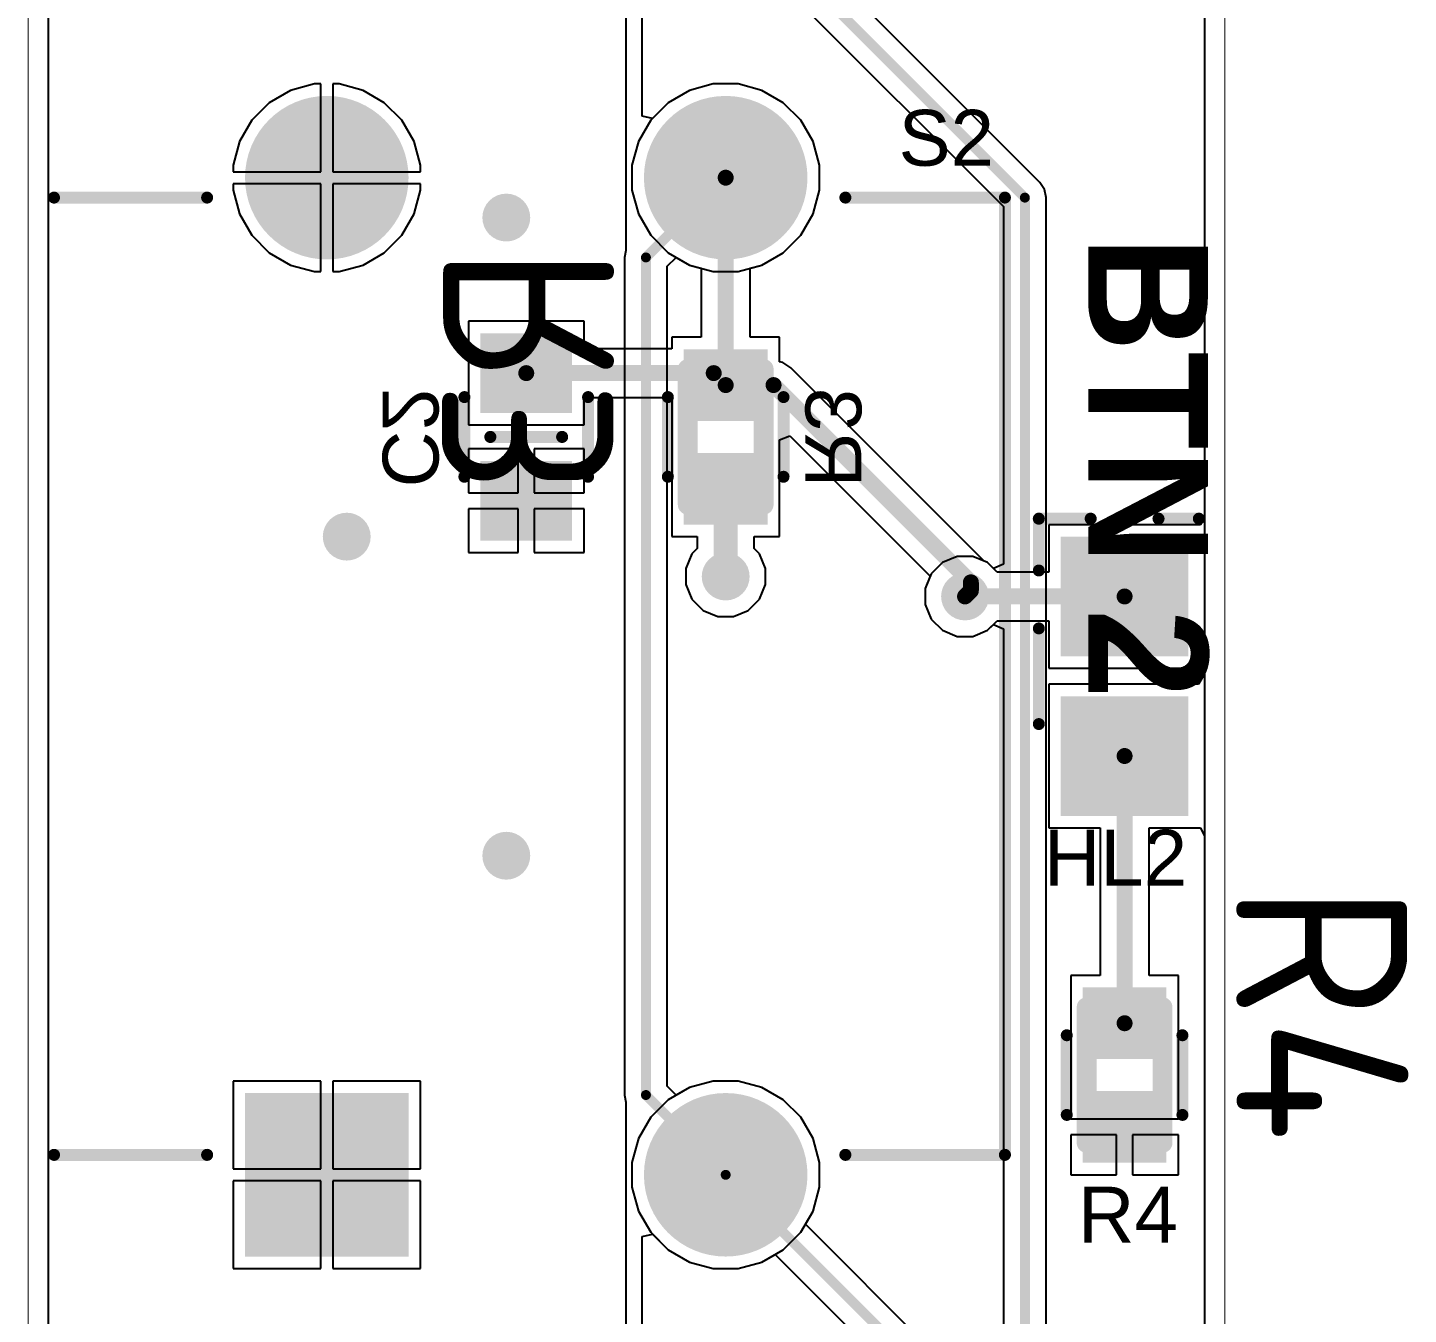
# Model space of a CAD drawing. Header units: inches. Extents: x -0.1 to 88.5, y -0.1 to 66.5.
# Drawn here: x 0 to 17.31, y 34.25 to 50.38 of the extents above; entities that cross this region are included whole.
import ezdxf

# ---------------------------------------------------------------- set-up
doc = ezdxf.new("R2010")
doc.units = ezdxf.units.IN
for name, color, linetype in [('Assembly Notes', 56, 'Continuous'), ('Bottom Layer', 5, 'Continuous'), ('Bottom Overlay', 54, 'Continuous'), ('Bottom Paste', 16, 'Continuous'), ('Bottom Solder', 6, 'Continuous'), ('Mechanical 3', 76, 'Continuous'), ('Multi-Layer', 9, 'Continuous'), ('Pad Holes', 156, 'Continuous'), ('Top Layer', 1, 'Continuous'), ('Top Overlay', 2, 'Continuous'), ('Top Paste', 8, 'Continuous'), ('Top Solder', 216, 'Continuous'), ('Via Holes', 16, 'Continuous')]:
    doc.layers.add(name, color=color, linetype=linetype)
doc.styles.add('Arial', font='', dxfattribs={"height": 0.2})
doc.styles.add('Century Gothic_Bold', font='', dxfattribs={"height": 0.2})
doc.styles.add('GOST type B', font='', dxfattribs={"height": 0.2})
doc.styles.get('Arial').set_extended_font_data('Arial')
doc.styles.get('Century Gothic_Bold').set_extended_font_data('Century Gothic', bold=True)
doc.styles.get('GOST type B').set_extended_font_data('GOST type B')

# ---------------------------------------------------------------- blocks, each defined once
blk = doc.blocks.new('B______DIP_12_12_97')
at = {"layer": 'Bottom Layer'}
blk.add_hatch(color=5, dxfattribs=at).paths.add_polyline_path([(-0.975, 0.975), (0.975, 0.975), (0.975, -0.975), (-0.975, -0.975)])
h = blk.add_hatch(color=5, dxfattribs=at)
edge = h.paths.add_edge_path()
edge.add_arc((12.5, 0), 0.975, 0, 360)
h = blk.add_hatch(color=5, dxfattribs=at)
edge = h.paths.add_edge_path()
edge.add_arc((0, -5), 0.975, 0, 360)
h = blk.add_hatch(color=5, dxfattribs=at)
edge = h.paths.add_edge_path()
edge.add_arc((12.5, -5), 0.975, 0, 360)
at = {"layer": 'Bottom Solder'}
blk.add_hatch(color=6, dxfattribs=at).paths.add_polyline_path([(-1.025, 1.025), (1.025, 1.025), (1.025, -1.025), (-1.025, -1.025)])
h = blk.add_hatch(color=6, dxfattribs=at)
edge = h.paths.add_edge_path()
edge.add_arc((12.5, 0), 1.025, 0, 360)
h = blk.add_hatch(color=6, dxfattribs=at)
edge = h.paths.add_edge_path()
edge.add_arc((0, -5), 1.025, 0, 360)
h = blk.add_hatch(color=6, dxfattribs=at)
edge = h.paths.add_edge_path()
edge.add_arc((12.5, -5), 1.025, 0, 360)
at = {"layer": 'Multi-Layer'}
blk.add_hatch(color=9, dxfattribs=at).paths.add_polyline_path([(-0.975, 0.975), (0.975, 0.975), (0.975, -0.975), (-0.975, -0.975)])
h = blk.add_hatch(color=9, dxfattribs=at)
edge = h.paths.add_edge_path()
edge.add_arc((12.5, 0), 0.975, 0, 360)
h = blk.add_hatch(color=9, dxfattribs=at)
edge = h.paths.add_edge_path()
edge.add_arc((0, -5), 0.975, 0, 360)
h = blk.add_hatch(color=9, dxfattribs=at)
edge = h.paths.add_edge_path()
edge.add_arc((12.5, -5), 0.975, 0, 360)
at = {"layer": 'Pad Holes'}
h = blk.add_hatch(color=7, dxfattribs=at)
edge = h.paths.add_edge_path()
edge.add_arc((0, 0), 0.65, 0, 360)
h = blk.add_hatch(color=7, dxfattribs=at)
edge = h.paths.add_edge_path()
edge.add_arc((12.5, 0), 0.65, 0, 360)
h = blk.add_hatch(color=7, dxfattribs=at)
edge = h.paths.add_edge_path()
edge.add_arc((0, -5), 0.65, 0, 360)
h = blk.add_hatch(color=7, dxfattribs=at)
edge = h.paths.add_edge_path()
edge.add_arc((12.5, -5), 0.65, 0, 360)
at = {"layer": 'Top Layer'}
blk.add_hatch(color=1, dxfattribs=at).paths.add_polyline_path([(-0.975, 0.975), (0.975, 0.975), (0.975, -0.975), (-0.975, -0.975)])
h = blk.add_hatch(color=1, dxfattribs=at)
edge = h.paths.add_edge_path()
edge.add_arc((12.5, 0), 0.975, 0, 360)
h = blk.add_hatch(color=1, dxfattribs=at)
edge = h.paths.add_edge_path()
edge.add_arc((0, -5), 0.975, 0, 360)
h = blk.add_hatch(color=1, dxfattribs=at)
edge = h.paths.add_edge_path()
edge.add_arc((12.5, -5), 0.975, 0, 360)
at = {"layer": 'Top Solder'}
blk.add_hatch(color=216, dxfattribs=at).paths.add_polyline_path([(-1.025, 1.025), (1.025, 1.025), (1.025, -1.025), (-1.025, -1.025)])
h = blk.add_hatch(color=216, dxfattribs=at)
edge = h.paths.add_edge_path()
edge.add_arc((12.5, 0), 1.025, 0, 360)
h = blk.add_hatch(color=216, dxfattribs=at)
edge = h.paths.add_edge_path()
edge.add_arc((0, -5), 1.025, 0, 360)
h = blk.add_hatch(color=216, dxfattribs=at)
edge = h.paths.add_edge_path()
edge.add_arc((12.5, -5), 1.025, 0, 360)
at = {"layer": 'Top Overlay'}
for points in [[(0.25, 3.419, 0.15, 0.15, 0), (0.25, 1.5, 0.15, 0.15, 0)], [(12.25, 3.419, 0.15, 0.15, 0), (12.25, 1.5, 0.15, 0.15, 0)], [(0.25, -6.5, 0.15, 0.15, 0), (0.25, -8.5, 0.15, 0.15, 0)], [(12.25, -6.5, 0.15, 0.15, 0), (12.25, -8.5, 0.15, 0.15, 0)], [(0.25, -8.5, 0.15, 0.15, 0), (12.25, -8.5, 0.15, 0.15, 0)]]:
    blk.add_lwpolyline(points, format="xyseb", dxfattribs=at)
for points in [[(0.212, 3.419, 0.075, 0.075, 1), (0.288, 3.419, 0.075, 0.075, 1)], [(12.213, 3.419, 0.075, 0.075, 1), (12.288, 3.419, 0.075, 0.075, 1)], [(0.212, 1.5, 0.075, 0.075, 1), (0.288, 1.5, 0.075, 0.075, 1)], [(12.213, 1.5, 0.075, 0.075, 1), (12.288, 1.5, 0.075, 0.075, 1)], [(0.212, -6.5, 0.075, 0.075, 1), (0.288, -6.5, 0.075, 0.075, 1)], [(12.213, -6.5, 0.075, 0.075, 1), (12.288, -6.5, 0.075, 0.075, 1)], [(0.212, -8.5, 0.075, 0.075, 1), (0.288, -8.5, 0.075, 0.075, 1)], [(0.212, -8.5, 0.075, 0.075, 1), (0.288, -8.5, 0.075, 0.075, 1)], [(12.213, -8.5, 0.075, 0.075, 1), (12.288, -8.5, 0.075, 0.075, 1)], [(12.213, -8.5, 0.075, 0.075, 1), (12.288, -8.5, 0.075, 0.075, 1)]]:
    blk.add_lwpolyline(points, format="xyseb", close=True, dxfattribs=at)
blk = doc.blocks.new('0603R_110')
at = {"layer": 'Top Layer'}
for points in [[(-1.05, -0.475), (-1.05, 0.475), (-0.25, 0.475), (-0.25, -0.475)], [(0.25, -0.475), (0.25, 0.475), (1.05, 0.475), (1.05, -0.475)]]:
    blk.add_hatch(color=1, dxfattribs=at).paths.add_polyline_path(points)
at = {"layer": 'Top Paste'}
for points in [[(-1.05, -0.475), (-1.05, 0.475), (-0.25, 0.475), (-0.25, -0.475)], [(0.25, -0.475), (0.25, 0.475), (1.05, 0.475), (1.05, -0.475)]]:
    blk.add_hatch(color=8, dxfattribs=at).paths.add_polyline_path(points)
at = {"layer": 'Top Solder'}
for points in [[(-1.1, -0.525), (-1.1, 0.525), (-0.2, 0.525), (-0.2, -0.525)], [(0.2, -0.525), (0.2, 0.525), (1.1, 0.525), (1.1, -0.525)]]:
    blk.add_hatch(color=216, dxfattribs=at).paths.add_polyline_path(points)
at = {"layer": 'Assembly Notes'}
for points in [[(0.85, 0.475, 0.25, 0.25, 0), (-0.85, 0.475, 0.25, 0.25, 0)], [(-0.85, -0.475, 0.25, 0.25, 0), (-0.85, 0.475, 0.25, 0.25, 0)], [(0.85, -0.475, 0.25, 0.25, 0), (0.85, 0.475, 0.25, 0.25, 0)], [(0.85, -0.475, 0.25, 0.25, 0), (-0.85, -0.475, 0.25, 0.25, 0)]]:
    blk.add_lwpolyline(points, format="xyseb", dxfattribs=at)
for points in [[(-0.913, 0.475, 0.125, 0.125, 1), (-0.788, 0.475, 0.125, 0.125, 1)], [(-0.913, 0.475, 0.125, 0.125, 1), (-0.788, 0.475, 0.125, 0.125, 1)], [(0.787, 0.475, 0.125, 0.125, 1), (0.912, 0.475, 0.125, 0.125, 1)], [(0.787, 0.475, 0.125, 0.125, 1), (0.912, 0.475, 0.125, 0.125, 1)], [(-0.913, -0.475, 0.125, 0.125, 1), (-0.788, -0.475, 0.125, 0.125, 1)], [(-0.913, -0.475, 0.125, 0.125, 1), (-0.788, -0.475, 0.125, 0.125, 1)], [(0.787, -0.475, 0.125, 0.125, 1), (0.912, -0.475, 0.125, 0.125, 1)], [(0.787, -0.475, 0.125, 0.125, 1), (0.912, -0.475, 0.125, 0.125, 1)]]:
    blk.add_lwpolyline(points, format="xyseb", close=True, dxfattribs=at)
at = {"layer": 'Top Overlay'}
for points in [[(0.5, 0.725, 0.15, 0.15, 0), (-0.5, 0.725, 0.15, 0.15, 0)], [(0.5, -0.725, 0.15, 0.15, 0), (-0.5, -0.725, 0.15, 0.15, 0)]]:
    blk.add_lwpolyline(points, format="xyseb", dxfattribs=at)
for points in [[(-0.537, 0.725, 0.075, 0.075, 1), (-0.462, 0.725, 0.075, 0.075, 1)], [(0.462, 0.725, 0.075, 0.075, 1), (0.537, 0.725, 0.075, 0.075, 1)], [(-0.537, -0.725, 0.075, 0.075, 1), (-0.462, -0.725, 0.075, 0.075, 1)], [(0.462, -0.725, 0.075, 0.075, 1), (0.537, -0.725, 0.075, 0.075, 1)]]:
    blk.add_lwpolyline(points, format="xyseb", close=True, dxfattribs=at)
at = {"layer": 'Assembly Notes', "style": 'GOST type B'}
blk.add_text('R4', height=2.15, dxfattribs=at).set_placement((-2.4, 1.4))
blk = doc.blocks.new('0603R_B_111')
at = {"layer": 'Bottom Layer'}
for points in [[(-0.25, 0.475), (-0.25, -0.475), (-1.05, -0.475), (-1.05, 0.475)], [(1.05, 0.475), (1.05, -0.475), (0.25, -0.475), (0.25, 0.475)]]:
    blk.add_hatch(color=5, dxfattribs=at).paths.add_polyline_path(points)
at = {"layer": 'Bottom Paste'}
for points in [[(-0.25, 0.475), (-0.25, -0.475), (-1.05, -0.475), (-1.05, 0.475)], [(1.05, 0.475), (1.05, -0.475), (0.25, -0.475), (0.25, 0.475)]]:
    blk.add_hatch(color=16, dxfattribs=at).paths.add_polyline_path(points)
at = {"layer": 'Bottom Solder'}
for points in [[(-0.2, 0.525), (-0.2, -0.525), (-1.1, -0.525), (-1.1, 0.525)], [(1.1, 0.525), (1.1, -0.525), (0.2, -0.525), (0.2, 0.525)]]:
    blk.add_hatch(color=6, dxfattribs=at).paths.add_polyline_path(points)
at = {"layer": 'Assembly Notes'}
for points in [[(-0.85, -0.475, 0.25, 0.25, 0), (-0.85, 0.475, 0.25, 0.25, 0)], [(0.85, 0.475, 0.25, 0.25, 0), (-0.85, 0.475, 0.25, 0.25, 0)], [(0.85, -0.475, 0.25, 0.25, 0), (0.85, 0.475, 0.25, 0.25, 0)], [(0.85, -0.475, 0.25, 0.25, 0), (-0.85, -0.475, 0.25, 0.25, 0)]]:
    blk.add_lwpolyline(points, format="xyseb", dxfattribs=at)
for points in [[(-0.913, 0.475, 0.125, 0.125, 1), (-0.788, 0.475, 0.125, 0.125, 1)], [(-0.913, 0.475, 0.125, 0.125, 1), (-0.788, 0.475, 0.125, 0.125, 1)], [(0.787, 0.475, 0.125, 0.125, 1), (0.912, 0.475, 0.125, 0.125, 1)], [(0.787, 0.475, 0.125, 0.125, 1), (0.912, 0.475, 0.125, 0.125, 1)], [(-0.913, -0.475, 0.125, 0.125, 1), (-0.788, -0.475, 0.125, 0.125, 1)], [(-0.913, -0.475, 0.125, 0.125, 1), (-0.788, -0.475, 0.125, 0.125, 1)], [(0.787, -0.475, 0.125, 0.125, 1), (0.912, -0.475, 0.125, 0.125, 1)], [(0.787, -0.475, 0.125, 0.125, 1), (0.912, -0.475, 0.125, 0.125, 1)]]:
    blk.add_lwpolyline(points, format="xyseb", close=True, dxfattribs=at)
at = {"layer": 'Bottom Overlay'}
for points in [[(0.5, 0.725, 0.15, 0.15, 0), (-0.5, 0.725, 0.15, 0.15, 0)], [(0.5, -0.725, 0.15, 0.15, 0), (-0.5, -0.725, 0.15, 0.15, 0)]]:
    blk.add_lwpolyline(points, format="xyseb", dxfattribs=at)
for points in [[(-0.537, 0.725, 0.075, 0.075, 1), (-0.462, 0.725, 0.075, 0.075, 1)], [(0.462, 0.725, 0.075, 0.075, 1), (0.537, 0.725, 0.075, 0.075, 1)], [(-0.537, -0.725, 0.075, 0.075, 1), (-0.462, -0.725, 0.075, 0.075, 1)], [(0.462, -0.725, 0.075, 0.075, 1), (0.537, -0.725, 0.075, 0.075, 1)]]:
    blk.add_lwpolyline(points, format="xyseb", close=True, dxfattribs=at)
at = {"layer": 'Assembly Notes', "style": 'GOST type B', "text_generation_flag": 2}
blk.add_text('R3', height=2.15, rotation=-180, dxfattribs=at).set_placement((-2.4, -1.4))
blk = doc.blocks.new('0805D_119')
at = {"layer": 'Top Layer'}
for points in [[(-1.7, -0.75), (-1.7, 0.75), (-0.3, 0.75), (-0.3, -0.75)], [(0.3, -0.75), (0.3, 0.75), (1.7, 0.75), (1.7, -0.75)]]:
    blk.add_hatch(color=1, dxfattribs=at).paths.add_polyline_path(points)
at = {"layer": 'Top Paste'}
for points in [[(-1.7, -0.75), (-1.7, 0.75), (-0.3, 0.75), (-0.3, -0.75)], [(0.3, -0.75), (0.3, 0.75), (1.7, 0.75), (1.7, -0.75)]]:
    blk.add_hatch(color=8, dxfattribs=at).paths.add_polyline_path(points)
at = {"layer": 'Top Solder'}
for points in [[(-1.75, -0.8), (-1.75, 0.8), (-0.25, 0.8), (-0.25, -0.8)], [(0.25, -0.8), (0.25, 0.8), (1.75, 0.8), (1.75, -0.8)]]:
    blk.add_hatch(color=216, dxfattribs=at).paths.add_polyline_path(points)
at = {"layer": 'Top Overlay'}
for points in [[(-0.6, 1.075, 0.15, 0.15, 0), (0.6, 1.075, 0.15, 0.15, 0)], [(1.325, 1.075, 0.15, 0.15, 0), (1.975, 1.075, 0.15, 0.15, 0)], [(1.975, 1.075, 0.15, 0.15, 0), (1.975, 0.425, 0.15, 0.15, 0)], [(1.975, -0.425, 0.15, 0.15, 0), (1.975, -0.931, 0.15, 0.15, 0)]]:
    blk.add_lwpolyline(points, format="xyseb", dxfattribs=at)
for points in [[(-0.637, 1.075, 0.075, 0.075, 1), (-0.562, 1.075, 0.075, 0.075, 1)], [(0.562, 1.075, 0.075, 0.075, 1), (0.637, 1.075, 0.075, 0.075, 1)], [(1.288, 1.075, 0.075, 0.075, 1), (1.363, 1.075, 0.075, 0.075, 1)], [(1.937, 1.075, 0.075, 0.075, 1), (2.013, 1.075, 0.075, 0.075, 1)], [(1.937, 1.075, 0.075, 0.075, 1), (2.013, 1.075, 0.075, 0.075, 1)], [(1.937, 0.425, 0.075, 0.075, 1), (2.013, 0.425, 0.075, 0.075, 1)], [(1.937, -0.425, 0.075, 0.075, 1), (2.013, -0.425, 0.075, 0.075, 1)], [(1.937, -0.931, 0.075, 0.075, 1), (2.013, -0.931, 0.075, 0.075, 1)]]:
    blk.add_lwpolyline(points, format="xyseb", close=True, dxfattribs=at)
blk = doc.blocks.new('0603C_B_139')
at = {"layer": 'Bottom Layer'}
for points in [[(-0.35, 0.525), (-0.35, -0.525), (-1.25, -0.525), (-1.25, 0.525)], [(1.25, 0.525), (1.25, -0.525), (0.35, -0.525), (0.35, 0.525)]]:
    blk.add_hatch(color=5, dxfattribs=at).paths.add_polyline_path(points)
at = {"layer": 'Bottom Paste'}
for points in [[(-0.35, 0.525), (-0.35, -0.525), (-1.25, -0.525), (-1.25, 0.525)], [(1.25, 0.525), (1.25, -0.525), (0.35, -0.525), (0.35, 0.525)]]:
    blk.add_hatch(color=16, dxfattribs=at).paths.add_polyline_path(points)
at = {"layer": 'Bottom Solder'}
for points in [[(-0.3, 0.575), (-0.3, -0.575), (-1.3, -0.575), (-1.3, 0.575)], [(1.3, 0.575), (1.3, -0.575), (0.3, -0.575), (0.3, 0.575)]]:
    blk.add_hatch(color=6, dxfattribs=at).paths.add_polyline_path(points)
at = {"layer": 'Bottom Overlay'}
for points in [[(-0.5, 0.775, 0.15, 0.15, 0), (0.5, 0.775, 0.15, 0.15, 0)], [(0, 0.45, 0.15, 0.15, 0), (0, -0.45, 0.15, 0.15, 0)], [(-0.5, -0.775, 0.15, 0.15, 0), (0.5, -0.775, 0.15, 0.15, 0)]]:
    blk.add_lwpolyline(points, format="xyseb", dxfattribs=at)
for points in [[(-0.537, 0.775, 0.075, 0.075, 1), (-0.462, 0.775, 0.075, 0.075, 1)], [(0.462, 0.775, 0.075, 0.075, 1), (0.537, 0.775, 0.075, 0.075, 1)], [(-0.038, 0.45, 0.075, 0.075, 1), (0.038, 0.45, 0.075, 0.075, 1)], [(-0.038, -0.45, 0.075, 0.075, 1), (0.038, -0.45, 0.075, 0.075, 1)], [(-0.537, -0.775, 0.075, 0.075, 1), (-0.462, -0.775, 0.075, 0.075, 1)], [(0.462, -0.775, 0.075, 0.075, 1), (0.537, -0.775, 0.075, 0.075, 1)]]:
    blk.add_lwpolyline(points, format="xyseb", close=True, dxfattribs=at)

msp = doc.modelspace()

# ---------------------------------------------------------------- hatches: boundary and pattern name
at = {"layer": 'Bottom Layer'}
h = msp.add_hatch(color=5, dxfattribs=at)
edge = h.paths.add_edge_path()
edge.add_arc((6, 48), 0.3, 0, 360)
h = msp.add_hatch(color=5, dxfattribs=at)
edge = h.paths.add_edge_path()
edge.add_arc((4, 44), 0.3, 0, 360)
h = msp.add_hatch(color=5, dxfattribs=at)
edge = h.paths.add_edge_path()
edge.add_arc((8.75, 43.5), 0.3, 0, 360)
h = msp.add_hatch(color=5, dxfattribs=at)
edge = h.paths.add_edge_path()
edge.add_arc((11.75, 43.25), 0.3, 0, 360)
h = msp.add_hatch(color=5, dxfattribs=at)
edge = h.paths.add_edge_path()
edge.add_arc((6, 40), 0.3, 0, 360)
at = {"layer": 'Top Layer'}
h = msp.add_hatch(color=1, dxfattribs=at)
edge = h.paths.add_edge_path()
edge.add_arc((6, 48), 0.3, 0, 360)
h = msp.add_hatch(color=1, dxfattribs=at)
edge = h.paths.add_edge_path()
edge.add_arc((4, 44), 0.3, 0, 360)
h = msp.add_hatch(color=1, dxfattribs=at)
edge = h.paths.add_edge_path()
edge.add_arc((8.75, 43.5), 0.3, 0, 360)
h = msp.add_hatch(color=1, dxfattribs=at)
edge = h.paths.add_edge_path()
edge.add_arc((11.75, 43.25), 0.3, 0, 360)
h = msp.add_hatch(color=1, dxfattribs=at)
edge = h.paths.add_edge_path()
edge.add_arc((6, 40), 0.3, 0, 360)
at = {"layer": 'Via Holes'}
h = msp.add_hatch(color=7, dxfattribs=at)
edge = h.paths.add_edge_path()
edge.add_arc((6, 48), 0.15, 0, 360)
h = msp.add_hatch(color=7, dxfattribs=at)
edge = h.paths.add_edge_path()
edge.add_arc((4, 44), 0.15, 0, 360)
h = msp.add_hatch(color=7, dxfattribs=at)
edge = h.paths.add_edge_path()
edge.add_arc((8.75, 43.5), 0.15, 0, 360)
h = msp.add_hatch(color=7, dxfattribs=at)
edge = h.paths.add_edge_path()
edge.add_arc((11.75, 43.25), 0.15, 0, 360)
h = msp.add_hatch(color=7, dxfattribs=at)
edge = h.paths.add_edge_path()
edge.add_arc((6, 40), 0.15, 0, 360)

# ---------------------------------------------------------------- linework, layer by layer
at = {"layer": 'Bottom Layer'}
for p, q in [((0.261, 3.006), (0.261, 63.506)), ((14.751, 63.506), (14.751, 20.506)), ((12.689, 48.439), (9.749, 51.38)), ((9.37, 51.001), (12.232, 48.139)), ((3.595, 49.675), (3.296, 49.595)), ((3.675, 49.675), (3.595, 49.675)), ((3.675, 48.575), (3.675, 49.675)), ((3.905, 49.675), (3.825, 49.675)), ((3.825, 49.675), (3.825, 48.575)), ((4.204, 49.595), (3.905, 49.675)), ((8.595, 49.675), (8.296, 49.595)), ((8.905, 49.675), (8.595, 49.675)), ((9.204, 49.595), (8.905, 49.675)), ((3.296, 49.595), (3.029, 49.44)), ((4.471, 49.44), (4.204, 49.595)), ((8.296, 49.595), (8.029, 49.44)), ((9.471, 49.44), (9.204, 49.595)), ((3.029, 49.44), (2.81, 49.221)), ((4.69, 49.221), (4.471, 49.44)), ((8.029, 49.44), (7.81, 49.221)), ((9.69, 49.221), (9.471, 49.44)), ((2.81, 49.221), (2.655, 48.954)), ((4.845, 48.954), (4.69, 49.221)), ((7.81, 49.221), (7.655, 48.954)), ((9.845, 48.954), (9.69, 49.221)), ((2.655, 48.954), (2.575, 48.655)), ((4.925, 48.655), (4.845, 48.954)), ((7.655, 48.954), (7.575, 48.655)), ((9.925, 48.655), (9.845, 48.954)), ((2.575, 48.655), (2.575, 48.575)), ((4.925, 48.575), (4.925, 48.655)), ((7.575, 48.655), (7.575, 48.345)), ((9.925, 48.345), (9.925, 48.655)), ((2.575, 48.575), (3.675, 48.575)), ((3.825, 48.575), (4.925, 48.575)), ((3.675, 48.425), (2.575, 48.425)), ((2.575, 48.425), (2.575, 48.345)), ((2.575, 48.345), (2.655, 48.046)), ((3.675, 47.325), (3.675, 48.425)), ((4.925, 48.425), (3.825, 48.425)), ((3.825, 48.425), (3.825, 47.325)), ((4.845, 48.046), (4.925, 48.345)), ((4.925, 48.345), (4.925, 48.425)), ((7.575, 48.345), (7.655, 48.046)), ((9.845, 48.046), (9.925, 48.345)), ((12.747, 48.352), (12.689, 48.439)), ((12.689, 48.439), (12.689, 48.439)), ((12.768, 48.25), (12.747, 48.352)), ((12.232, 48.139), (12.232, 43.654)), ((12.768, 20.361), (12.768, 48.25)), ((12.768, 48.25), (12.768, 48.25)), ((2.655, 48.046), (2.81, 47.779)), ((4.69, 47.779), (4.845, 48.046)), ((7.655, 48.046), (7.81, 47.779)), ((9.69, 47.779), (9.845, 48.046)), ((2.81, 47.779), (3.029, 47.56)), ((4.471, 47.56), (4.69, 47.779)), ((7.81, 47.779), (8.029, 47.56)), ((9.471, 47.56), (9.69, 47.779)), ((3.029, 47.56), (3.296, 47.405)), ((4.204, 47.405), (4.471, 47.56)), ((8.029, 47.56), (8.296, 47.405)), ((9.204, 47.405), (9.471, 47.56)), ((3.296, 47.405), (3.595, 47.325)), ((3.595, 47.325), (3.675, 47.325)), ((3.825, 47.325), (3.905, 47.325)), ((3.905, 47.325), (4.204, 47.405)), ((8.296, 47.405), (8.444, 47.366)), ((8.444, 47.366), (8.444, 46.5)), ((9.056, 47.366), (9.204, 47.405)), ((9.056, 46.5), (9.056, 47.366)), ((6.975, 46.7), (5.525, 46.7)), ((5.525, 46.7), (5.525, 45.4)), ((6.975, 46.356), (6.975, 46.7)), ((8.444, 46.5), (8.075, 46.5)), ((8.075, 46.5), (8.075, 46.356)), ((9.425, 46.5), (9.056, 46.5)), ((9.425, 46.191), (9.425, 46.5)), ((8.075, 46.356), (6.975, 46.356)), ((9.467, 46.183), (9.425, 46.191)), ((9.566, 46.116), (9.467, 46.183)), ((11.991, 43.691), (9.566, 46.116)), ((6.975, 45.4), (6.975, 45.744)), ((6.975, 45.744), (8.075, 45.744)), ((8.075, 45.744), (8.075, 45.327)), ((5.525, 45.4), (6.975, 45.4)), ((8.075, 45.327), (8.075, 45.3)), ((8.075, 45.3), (8.075, 45.2)), ((8.075, 45.2), (8.075, 45.173)), ((8.075, 45.173), (8.075, 44)), ((9.425, 45.213), (9.552, 45.265)), ((9.425, 45.173), (9.425, 45.213)), ((9.425, 44), (9.425, 45.173)), ((9.552, 45.265), (11.314, 43.504)), ((6.15, 45.1), (5.525, 45.1)), ((5.525, 45.1), (5.525, 44.55)), ((6.15, 44.55), (6.15, 45.1)), ((6.975, 45.1), (6.35, 45.1)), ((6.35, 45.1), (6.35, 44.55)), ((6.975, 44.55), (6.975, 45.1)), ((5.525, 44.55), (6.15, 44.55)), ((6.35, 44.55), (6.975, 44.55)), ((6.15, 44.35), (5.525, 44.35)), ((5.525, 44.35), (5.525, 43.8)), ((6.15, 43.8), (6.15, 44.35)), ((6.975, 44.35), (6.35, 44.35)), ((6.35, 44.35), (6.35, 43.8)), ((6.975, 43.8), (6.975, 44.35)), ((8.075, 44), (8.393, 44)), ((8.393, 44), (8.393, 43.85)), ((9.107, 43.85), (9.107, 44)), ((9.107, 44), (9.425, 44)), ((5.525, 43.8), (6.15, 43.8)), ((6.35, 43.8), (6.975, 43.8)), ((8.393, 43.85), (8.326, 43.783)), ((9.174, 43.783), (9.107, 43.85)), ((8.326, 43.783), (8.25, 43.599)), ((9.25, 43.599), (9.174, 43.783)), ((12.033, 43.674), (11.991, 43.691)), ((12.105, 43.602), (12.033, 43.674)), ((12.232, 43.654), (12.105, 43.602)), ((8.25, 43.599), (8.25, 43.401)), ((9.25, 43.401), (9.25, 43.599)), ((11.314, 43.504), (11.25, 43.349)), ((8.25, 43.401), (8.326, 43.217)), ((9.174, 43.217), (9.25, 43.401)), ((11.25, 43.349), (11.25, 43.151)), ((8.326, 43.217), (8.467, 43.076)), ((9.033, 43.076), (9.174, 43.217)), ((11.25, 43.151), (11.326, 42.967)), ((8.467, 43.076), (8.651, 43)), ((8.651, 43), (8.849, 43)), ((8.849, 43), (9.033, 43.076)), ((11.326, 42.967), (11.467, 42.826)), ((11.467, 42.826), (11.651, 42.75)), ((11.651, 42.75), (11.849, 42.75)), ((11.849, 42.75), (12.033, 42.826)), ((12.033, 42.826), (12.105, 42.898)), ((12.105, 42.898), (12.232, 42.846)), ((12.232, 42.846), (12.232, 33.062)), ((3.675, 37.175), (2.575, 37.175)), ((2.575, 37.175), (2.575, 36.075)), ((3.675, 36.075), (3.675, 37.175)), ((4.925, 37.175), (3.825, 37.175)), ((3.825, 37.175), (3.825, 36.075)), ((4.925, 36.075), (4.925, 37.175)), ((8.296, 37.095), (8.029, 36.94)), ((8.595, 37.175), (8.296, 37.095)), ((8.905, 37.175), (8.595, 37.175)), ((9.204, 37.095), (8.905, 37.175)), ((9.471, 36.94), (9.204, 37.095)), ((8.029, 36.94), (7.81, 36.721)), ((9.69, 36.721), (9.471, 36.94)), ((7.81, 36.721), (7.655, 36.454)), ((9.845, 36.454), (9.69, 36.721)), ((7.655, 36.454), (7.575, 36.155)), ((9.925, 36.155), (9.845, 36.454)), ((2.575, 36.075), (3.675, 36.075)), ((3.825, 36.075), (4.925, 36.075)), ((7.575, 36.155), (7.575, 35.845)), ((9.925, 35.845), (9.925, 36.155)), ((3.675, 35.925), (2.575, 35.925)), ((2.575, 35.925), (2.575, 34.825)), ((3.675, 34.825), (3.675, 35.925)), ((4.925, 35.925), (3.825, 35.925)), ((3.825, 35.925), (3.825, 34.825)), ((4.925, 34.825), (4.925, 35.925)), ((7.575, 35.845), (7.655, 35.546)), ((9.845, 35.546), (9.925, 35.845)), ((7.655, 35.546), (7.81, 35.279)), ((9.749, 35.38), (9.845, 35.546)), ((12.115, 33.013), (9.749, 35.38)), ((7.81, 35.279), (8.029, 35.06)), ((8.029, 35.06), (8.296, 34.905)), ((9.204, 34.905), (9.37, 35.001)), ((9.37, 35.001), (11.982, 32.389)), ((2.575, 34.825), (3.675, 34.825)), ((3.825, 34.825), (4.925, 34.825)), ((8.296, 34.905), (8.595, 34.825)), ((8.595, 34.825), (8.905, 34.825)), ((8.905, 34.825), (9.204, 34.905))]:
    msp.add_line(p, q, dxfattribs=at)
for points in [[(8.75, 52, 0.125, 0.125, 0), (12.5, 48.25, 0.125, 0.125, 0)], [(8.75, 45.9, 0.2, 0.2, 0), (8.75, 48.5, 0.2, 0.2, 0)], [(12.5, 20.25, 0.125, 0.125, 0), (12.5, 48.25, 0.125, 0.125, 0)], [(6.25, 46.05, 0.2, 0.2, 0), (8.6, 46.05, 0.2, 0.2, 0)], [(8.6, 46.05, 0.2, 0.2, 0), (8.75, 45.9, 0.2, 0.2, 0)], [(8.75, 45.9, 0.2, 0.2, 0), (9.35, 45.9, 0.2, 0.2, 0)], [(9.35, 45.9, 0.2, 0.2, 0), (11.823, 43.427, 0.2, 0.2, 0)], [(8.75, 43.5, 0.3, 0.3, 0), (8.75, 44.6, 0.3, 0.3, 0)], [(11.823, 43.323, 0.2, 0.2, 0), (11.823, 43.427, 0.2, 0.2, 0)], [(11.75, 43.25, 0.2, 0.2, 0), (11.823, 43.323, 0.2, 0.2, 0)], [(8.75, 36, 0.125, 0.125, 0), (12.25, 32.5, 0.125, 0.125, 0)]]:
    msp.add_lwpolyline(points, format="xyseb", dxfattribs=at)
for points in [[(8.7, 48.5, 0.1, 0.1, 1), (8.8, 48.5, 0.1, 0.1, 1)], [(12.469, 48.25, 0.0625, 0.0625, 1), (12.531, 48.25, 0.0625, 0.0625, 1)], [(12.469, 48.25, 0.0625, 0.0625, 1), (12.531, 48.25, 0.0625, 0.0625, 1)], [(6.2, 46.05, 0.1, 0.1, 1), (6.3, 46.05, 0.1, 0.1, 1)], [(8.55, 46.05, 0.1, 0.1, 1), (8.65, 46.05, 0.1, 0.1, 1)], [(8.55, 46.05, 0.1, 0.1, 1), (8.65, 46.05, 0.1, 0.1, 1)], [(8.7, 45.9, 0.1, 0.1, 1), (8.8, 45.9, 0.1, 0.1, 1)], [(8.7, 45.9, 0.1, 0.1, 1), (8.8, 45.9, 0.1, 0.1, 1)], [(8.7, 45.9, 0.1, 0.1, 1), (8.8, 45.9, 0.1, 0.1, 1)], [(9.3, 45.9, 0.1, 0.1, 1), (9.4, 45.9, 0.1, 0.1, 1)], [(9.3, 45.9, 0.1, 0.1, 1), (9.4, 45.9, 0.1, 0.1, 1)], [(8.675, 44.6, 0.15, 0.15, 1), (8.825, 44.6, 0.15, 0.15, 1)], [(8.675, 43.5, 0.15, 0.15, 1), (8.825, 43.5, 0.15, 0.15, 1)], [(11.773, 43.427, 0.1, 0.1, 1), (11.873, 43.427, 0.1, 0.1, 1)], [(11.773, 43.427, 0.1, 0.1, 1), (11.873, 43.427, 0.1, 0.1, 1)], [(11.7, 43.25, 0.1, 0.1, 1), (11.8, 43.25, 0.1, 0.1, 1)], [(11.773, 43.323, 0.1, 0.1, 1), (11.873, 43.323, 0.1, 0.1, 1)], [(11.773, 43.323, 0.1, 0.1, 1), (11.873, 43.323, 0.1, 0.1, 1)], [(8.719, 36, 0.0625, 0.0625, 1), (8.781, 36, 0.0625, 0.0625, 1)]]:
    msp.add_lwpolyline(points, format="xyseb", close=True, dxfattribs=at)
at = {"layer": 'Mechanical 3'}
for points in [[(0.006, 3.006, 0.0127, 0.0127, 0), (0.006, 63.506, 0.0127, 0.0127, 0)], [(15.006, 20.506, 0.0127, 0.0127, 0), (15.006, 63.506, 0.0127, 0.0127, 0)]]:
    msp.add_lwpolyline(points, format="xyseb", dxfattribs=at)
at = {"layer": 'Top Layer'}
for p, q in [((0.261, 3.006), (0.261, 63.506)), ((14.751, 56.244), (14.751, 44.256)), ((7.5, 52.911), (7.5, 47.589)), ((7.704, 49.273), (7.704, 51.227)), ((3.595, 49.675), (3.296, 49.595)), ((3.675, 49.675), (3.595, 49.675)), ((3.675, 48.575), (3.675, 49.675)), ((3.905, 49.675), (3.825, 49.675)), ((3.825, 49.675), (3.825, 48.575)), ((4.204, 49.595), (3.905, 49.675)), ((8.595, 49.675), (8.296, 49.595)), ((8.905, 49.675), (8.595, 49.675)), ((9.204, 49.595), (8.905, 49.675)), ((3.296, 49.595), (3.029, 49.44)), ((4.471, 49.44), (4.204, 49.595)), ((8.296, 49.595), (8.029, 49.44)), ((9.471, 49.44), (9.204, 49.595)), ((3.029, 49.44), (2.81, 49.221)), ((4.69, 49.221), (4.471, 49.44)), ((8.029, 49.44), (7.831, 49.243)), ((9.69, 49.221), (9.471, 49.44)), ((2.81, 49.221), (2.655, 48.954)), ((4.845, 48.954), (4.69, 49.221)), ((7.831, 49.243), (7.704, 49.273)), ((9.845, 48.954), (9.69, 49.221)), ((2.655, 48.954), (2.575, 48.655)), ((4.925, 48.655), (4.845, 48.954)), ((9.925, 48.655), (9.845, 48.954)), ((2.575, 48.655), (2.575, 48.575)), ((4.925, 48.575), (4.925, 48.655)), ((9.925, 48.345), (9.925, 48.655)), ((2.575, 48.575), (3.675, 48.575)), ((3.825, 48.575), (4.925, 48.575)), ((3.675, 48.425), (2.575, 48.425)), ((2.575, 48.425), (2.575, 48.345)), ((2.575, 48.345), (2.655, 48.046)), ((3.675, 47.325), (3.675, 48.425)), ((4.925, 48.425), (3.825, 48.425)), ((3.825, 48.425), (3.825, 47.325)), ((4.845, 48.046), (4.925, 48.345)), ((4.925, 48.345), (4.925, 48.425)), ((9.845, 48.046), (9.925, 48.345)), ((2.655, 48.046), (2.81, 47.779)), ((4.69, 47.779), (4.845, 48.046)), ((9.69, 47.779), (9.845, 48.046)), ((2.81, 47.779), (3.029, 47.56)), ((4.471, 47.56), (4.69, 47.779)), ((9.471, 47.56), (9.69, 47.779)), ((3.029, 47.56), (3.296, 47.405)), ((4.204, 47.405), (4.471, 47.56)), ((7.5, 47.589), (7.482, 47.5)), ((7.482, 47.5), (7.482, 47.5)), ((7.482, 47.5), (7.482, 37)), ((8.018, 47.389), (8.13, 47.501)), ((8.13, 47.501), (8.296, 47.405)), ((9.204, 47.405), (9.471, 47.56)), ((3.296, 47.405), (3.595, 47.325)), ((3.595, 47.325), (3.675, 47.325)), ((3.825, 47.325), (3.905, 47.325)), ((3.905, 47.325), (4.204, 47.405)), ((8.018, 37.111), (8.018, 47.389)), ((8.296, 47.405), (8.595, 47.325)), ((8.595, 47.325), (8.905, 47.325)), ((8.905, 47.325), (9.204, 47.405)), ((14.624, 44.15), (12.8, 44.15)), ((12.8, 44.15), (12.8, 43.556)), ((14.7, 44.15), (14.624, 44.15)), ((14.751, 44.256), (14.7, 44.15)), ((11.467, 43.674), (11.326, 43.533)), ((11.651, 43.75), (11.467, 43.674)), ((11.849, 43.75), (11.651, 43.75)), ((12.033, 43.674), (11.849, 43.75)), ((12.151, 43.556), (12.033, 43.674)), ((11.326, 43.533), (11.25, 43.349)), ((12.8, 43.556), (12.151, 43.556)), ((11.25, 43.349), (11.25, 43.151)), ((11.25, 43.151), (11.326, 42.967)), ((11.326, 42.967), (11.467, 42.826)), ((12.033, 42.826), (12.151, 42.944)), ((12.151, 42.944), (12.8, 42.944)), ((12.8, 42.944), (12.8, 42.35)), ((11.467, 42.826), (11.651, 42.75)), ((11.651, 42.75), (11.849, 42.75)), ((11.849, 42.75), (12.033, 42.826)), ((12.8, 42.35), (14.677, 42.35)), ((14.677, 42.35), (14.734, 42.25)), ((14.734, 42.25), (14.677, 42.15)), ((14.624, 42.15), (12.8, 42.15)), ((12.8, 42.15), (12.8, 40.35)), ((14.677, 42.15), (14.624, 42.15)), ((12.8, 40.35), (13.444, 40.35)), ((13.444, 40.35), (13.444, 38.5)), ((14.056, 38.5), (14.056, 40.35)), ((14.056, 40.35), (14.7, 40.35)), ((14.7, 40.35), (14.751, 40.244)), ((14.751, 40.244), (14.751, 28.256)), ((13.444, 38.5), (13.075, 38.5)), ((13.075, 38.5), (13.075, 37.327)), ((14.425, 38.5), (14.056, 38.5)), ((14.425, 37.327), (14.425, 38.5)), ((13.075, 37.327), (13.075, 37.3)), ((13.075, 37.3), (13.075, 37.2)), ((14.425, 37.3), (14.425, 37.327)), ((14.425, 37.2), (14.425, 37.3)), ((3.675, 37.175), (2.575, 37.175)), ((2.575, 37.175), (2.575, 36.075)), ((3.675, 36.075), (3.675, 37.175)), ((4.925, 37.175), (3.825, 37.175)), ((3.825, 37.175), (3.825, 36.075)), ((4.925, 36.075), (4.925, 37.175)), ((8.13, 36.999), (8.018, 37.111)), ((8.296, 37.095), (8.13, 36.999)), ((8.595, 37.175), (8.296, 37.095)), ((8.905, 37.175), (8.595, 37.175)), ((9.204, 37.095), (8.905, 37.175)), ((9.471, 36.94), (9.204, 37.095)), ((13.075, 37.2), (13.075, 37.173)), ((13.075, 37.173), (13.075, 36.7)), ((14.425, 37.173), (14.425, 37.2)), ((14.425, 36.7), (14.425, 37.173)), ((7.482, 37), (7.482, 37)), ((7.482, 37), (7.5, 36.911)), ((7.5, 36.911), (7.5, 31.589)), ((9.69, 36.721), (9.471, 36.94)), ((9.845, 36.454), (9.69, 36.721)), ((13.075, 36.7), (14.425, 36.7)), ((9.925, 36.155), (9.845, 36.454)), ((13.65, 36.5), (13.075, 36.5)), ((13.075, 36.5), (13.075, 36)), ((13.65, 36), (13.65, 36.5)), ((14.425, 36.5), (13.85, 36.5)), ((13.85, 36.5), (13.85, 36)), ((14.425, 36), (14.425, 36.5)), ((2.575, 36.075), (3.675, 36.075)), ((3.825, 36.075), (4.925, 36.075)), ((9.925, 35.845), (9.925, 36.155)), ((13.075, 36), (13.65, 36)), ((13.85, 36), (14.425, 36)), ((3.675, 35.925), (2.575, 35.925)), ((2.575, 35.925), (2.575, 34.825)), ((3.675, 34.825), (3.675, 35.925)), ((4.925, 35.925), (3.825, 35.925)), ((3.825, 35.925), (3.825, 34.825)), ((4.925, 34.825), (4.925, 35.925)), ((9.845, 35.546), (9.925, 35.845)), ((9.69, 35.279), (9.845, 35.546)), ((7.704, 35.227), (7.831, 35.257)), ((7.704, 33.273), (7.704, 35.227)), ((7.831, 35.257), (8.029, 35.06)), ((9.471, 35.06), (9.69, 35.279)), ((8.029, 35.06), (8.296, 34.905)), ((9.204, 34.905), (9.471, 35.06)), ((2.575, 34.825), (3.675, 34.825)), ((3.825, 34.825), (4.925, 34.825)), ((8.296, 34.905), (8.595, 34.825)), ((8.595, 34.825), (8.905, 34.825)), ((8.905, 34.825), (9.204, 34.905))]:
    msp.add_line(p, q, dxfattribs=at)
for points in [[(7.75, 47.5, 0.125, 0.125, 0), (8.75, 48.5, 0.125, 0.125, 0)], [(7.75, 37, 0.125, 0.125, 0), (7.75, 47.5, 0.125, 0.125, 0)], [(11.75, 43.25, 0.2, 0.2, 0), (13.75, 43.25, 0.2, 0.2, 0)], [(13.75, 37.9, 0.2, 0.2, 0), (13.75, 41.25, 0.2, 0.2, 0)], [(7.75, 37, 0.125, 0.125, 0), (8.75, 36, 0.125, 0.125, 0)]]:
    msp.add_lwpolyline(points, format="xyseb", dxfattribs=at)
for points in [[(8.719, 48.5, 0.0625, 0.0625, 1), (8.781, 48.5, 0.0625, 0.0625, 1)], [(7.719, 47.5, 0.0625, 0.0625, 1), (7.781, 47.5, 0.0625, 0.0625, 1)], [(7.719, 47.5, 0.0625, 0.0625, 1), (7.781, 47.5, 0.0625, 0.0625, 1)], [(11.7, 43.25, 0.1, 0.1, 1), (11.8, 43.25, 0.1, 0.1, 1)], [(13.7, 43.25, 0.1, 0.1, 1), (13.8, 43.25, 0.1, 0.1, 1)], [(13.7, 41.25, 0.1, 0.1, 1), (13.8, 41.25, 0.1, 0.1, 1)], [(13.7, 37.9, 0.1, 0.1, 1), (13.8, 37.9, 0.1, 0.1, 1)], [(7.719, 37, 0.0625, 0.0625, 1), (7.781, 37, 0.0625, 0.0625, 1)], [(7.719, 37, 0.0625, 0.0625, 1), (7.781, 37, 0.0625, 0.0625, 1)], [(8.719, 36, 0.0625, 0.0625, 1), (8.781, 36, 0.0625, 0.0625, 1)]]:
    msp.add_lwpolyline(points, format="xyseb", close=True, dxfattribs=at)

# ---------------------------------------------------------------- block references
for name, p, rotation in [('B______DIP_12_12_97', (3.75, 36), 90), ('0603R_B_111', (8.75, 45.25), 270), ('0603C_B_139', (6.25, 45.25), 90), ('0805D_119', (13.75, 42.25), 90), ('0603R_110', (13.75, 37.25), 270)]:
    msp.add_blockref(name, p, dxfattribs=dict(rotation=rotation))

# ---------------------------------------------------------------- texts
at = {"layer": 'Bottom Overlay', "style": 'Arial', "text_generation_flag": 2}
for s, p in [('C2', (4.45, 44.617)), ('R3', (9.75, 44.617))]:
    msp.add_text(s, height=0.7, rotation=270, dxfattribs=at).set_placement(p)
at = {"layer": 'Top Overlay', "style": 'Arial'}
for s, p in [('S2', (10.917, 48.65)), ('HL2', (12.74, 39.625)), ('R4', (13.167, 35.15))]:
    msp.add_text(s, height=0.7, dxfattribs=at).set_placement(p)
at = {"layer": 'Top Overlay', "style": 'Century Gothic_Bold'}
msp.add_text('BTN 2', height=1.5, rotation=270, dxfattribs=at).set_placement((13.294, 47.769))

doc.saveas('drawing.dxf')
